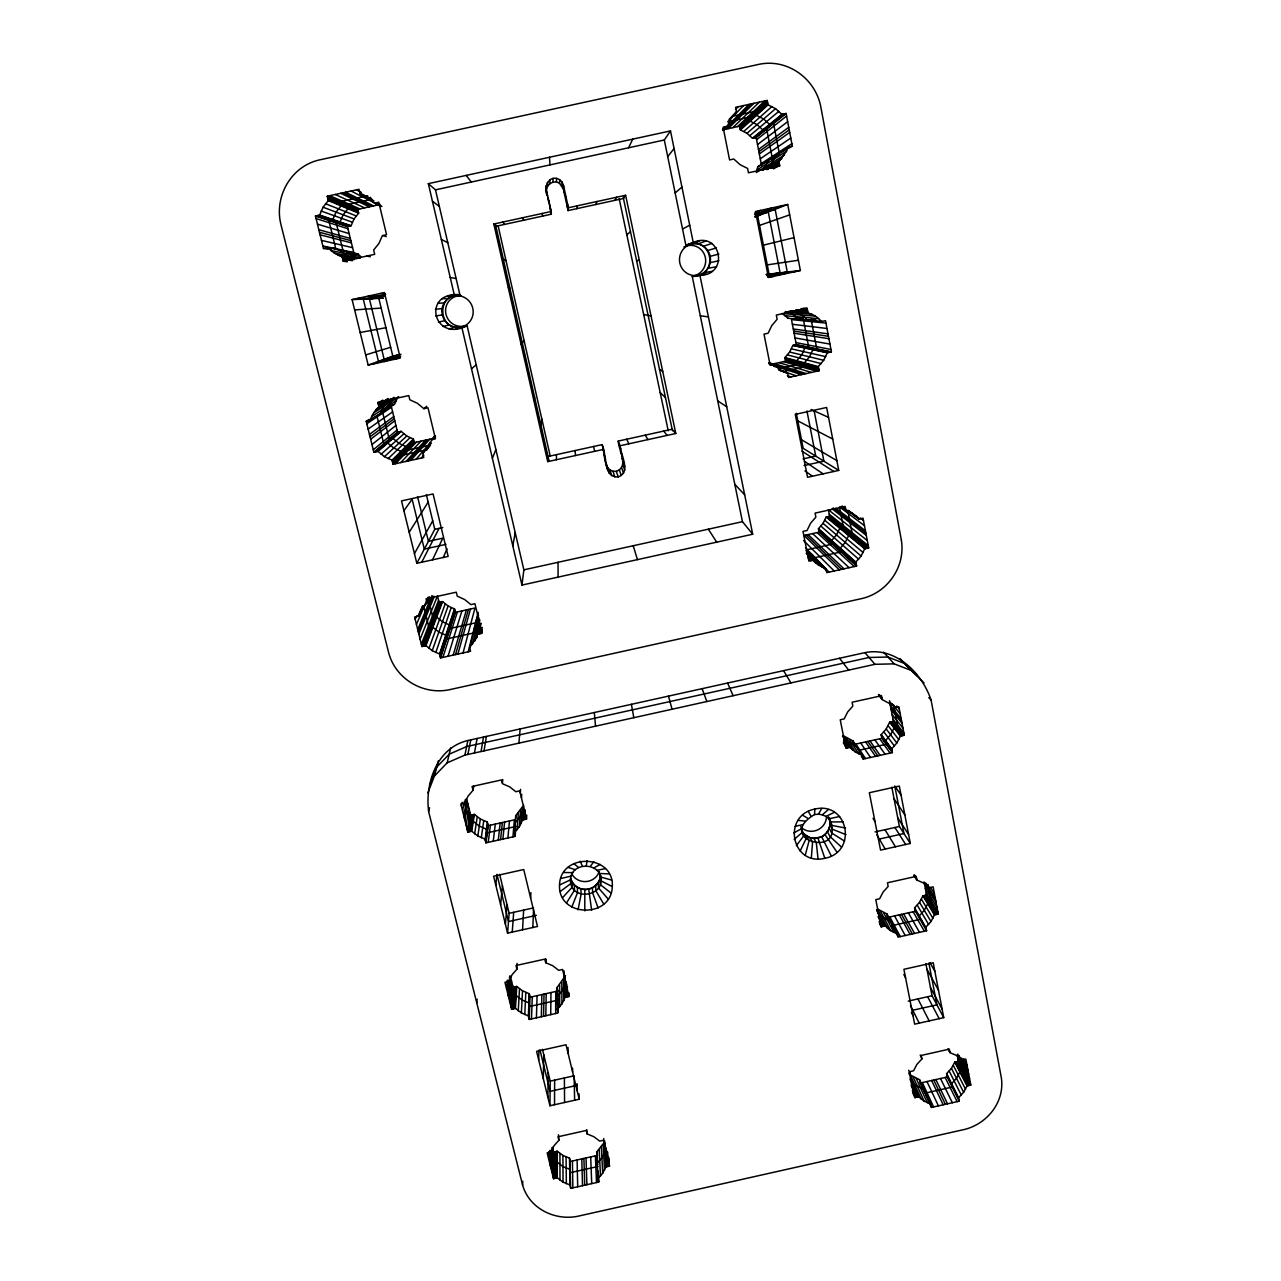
<?xml version="1.0" encoding="UTF-8"?>
<svg xmlns="http://www.w3.org/2000/svg" width="1281" height="1281" viewBox="0 0 1281 1281"><rect width="100%" height="100%" fill="white"/><g stroke="black" fill="none" stroke-linecap="round" stroke-linejoin="round"><path stroke-width="1.5" d="M557.267 1177.815L557.299 1151.235L553.648 1152.051L553.52 1178.664L557.267 1177.815L563.048 1182.139L569.853 1184.909L570.685 1188.336L598.707 1182.059L598.259 1172.323M557.459 1011.253L557.187 988.067M557.763 1012.486L557.763 990.453M558.068 577.123L558.068 562.295M555.394 1178.248L555.474 1151.635M556.691 1177.96L556.723 1151.363M528.364 1015.865L521.383 1012.919L515.458 1008.387L511.615 1009.236L513.057 987.267L516.771 986.434L522.52 990.853L529.293 993.72L528.364 1015.865L529.245 1019.436L557.892 1013.047L557.059 987.523L565.529 975.578M554.097 1178.536L554.225 1151.923M554.529 1104.734L554.641 1080.139M555.666 1013.543L555.73 991.478M553.024 1176.647L553.168 1150.098M551.935 1172.227L552.095 1147.616M549.837 1163.772L549.965 1150.37M550.334 1165.79L550.478 1150.45L553.6 1163.116L557.283 1162.283L562.951 1166.543L569.645 1169.281L570.477 1172.643L597.987 1166.479M550.83 1167.808L550.958 1152.42M548.732 1159.337L548.828 1151.715M579.06 1093.862L579.188 1099.226L549.949 1105.759L550.206 1081.132L542.423 1049.299M550.734 1014.648L550.958 992.551M556.418 459.719L556.466 454.643M547.884 1097.305L548.188 1072.902M675.792 433.49L672.141 429.231L618.227 441.08L620.164 445.724L675.792 433.49L625.624 195.272L623.463 198.475L568.059 210.564L563.352 188.964L559.573 183.375L559.621 179.66C549.133 173.624 542.872 187.634 547.355 195.993L547.003 192.694M584.809 910.871L584.793 889.414C578.323 889.206 572.271 884.691 570.702 878.334A15.084 14.379 -6.3 0 0 600.501 875.515C606.938 896.828 569.773 902.048 570.461 879.855C570.83 861.184 602.006 861.921 600.885 880.784L612.302 886.612C611.533 918.829 557.747 917.58 559.541 884.995C560.117 852.586 614.272 853.851 612.302 886.612M545.818 1015.737L546.202 993.608M543.304 1078.65L543.752 1054.759M545.61 962.191L545.674 958.748M557.027 1009.46L561.943 1003.872L565.161 997.291L569.004 996.442L562.551 969.461L558.692 970.325L552.768 965.73L545.754 962.752L545.818 959.309M543.576 1016.233L544.025 994.088M541.335 1016.746L541.863 994.584M538.709 1059.899L538.949 1050.148M536.419 1017.835L537.075 995.641M561.959 185.745L562.087 182.11L559.621 179.66M531.487 1018.939L532.304 996.714M528.813 1017.642L529.421 994.264M522.616 1185.149L428.623 811.53C424.956 783.091 436.901 747.672 467.869 740.514L864.899 652.637C895.643 646.441 922.128 673.133 931.111 700.115L1001.342 1077.801C1004.993 1101.852 987.235 1123.965 964.273 1129.506L578.019 1216.213C554.897 1221.049 529.309 1208.575 522.616 1185.149L522.776 1181.226M529.245 1019.436L529.998 996.65M532.816 927.508L533.537 909.51M524.778 1014.6L525.802 992.487M530.638 898.109L530.894 892.617M563.352 188.964L563.528 185.441L562.087 182.11M521.383 1012.919L522.52 990.853M518.261 1010.837L519.494 988.82M522.536 929.798L523.641 910.102M831.305 856.012L821.649 836.733A15.068 14.347 -22.9 0 0 828.535 817.198C849.303 860.976 772.091 839.712 814.54 814.556L814.844 809.08C848.326 801.057 857.934 851.961 824.836 858.318C791.37 866.356 781.73 815.437 814.844 809.08M564.088 192.342L564.297 188.931M511.615 1009.236L504.954 982.303L508.813 981.438L512.016 974.809L516.916 969.173L517.092 963.392M514.85 1008.515L516.195 986.562M473.65 786.614L473.025 790.281L468.029 796.142L464.779 803.043L460.84 803.908L467.805 832.09L471.728 831.225L477.829 835.997L485.003 839.103L485.915 842.85L515.234 836.349L514.322 832.602L519.317 826.789L522.584 819.936L526.523 819.071L526.747 815.212M515.458 1008.387L516.771 986.434M513.537 1008.82L514.914 986.85M603.399 449.407L547.708 461.64L548.028 456.5L601.99 444.651C607.354 454.515 602.198 477.397 618.195 476.9C631.661 472.097 620.436 454.931 620.164 445.724M525.915 819.2L526.139 815.356M512.224 1009.108L513.633 987.139M524.553 819.504L525.178 809.88L523.24 810.297L520.038 817.038L515.122 822.738L514.77 834.475M511.103 1007.138L512.544 985.233M509.95 1002.527L511.439 980.734M522.584 819.936L523.593 805.157M523.192 819.808L523.849 810.168M508.285 995.785L509.694 975.994M508.813 997.899L510.334 976.234L513.057 987.267M521.175 823.475L522.344 806.87L515.699 815.725L514.322 832.602M519.317 826.789L520.534 810.088M521.463 797.919L521.719 794.22M507.772 993.688L508.685 981.102L512.448 996.41L516.227 995.561L522.056 1000.029L528.909 1002.927L529.774 1006.434L557.892 1000.157L557.043 996.634L561.863 991.142L565.033 984.673L566.923 984.256M512.256 932.088L513.681 912.312M506.619 989.044L507.292 980.125M520.294 793.051L520.566 789.384M517.028 829.848L518.309 813.067M811.353 857.902L812.522 842.706L810.249 837.806L803.827 833.851L801.666 830.793A15.068 14.347 -22.9 0 0 821.665 836.717C828.631 833.29 832.17 824.243 828.535 817.198M507.58 933.128L493.617 876.236L523.737 869.527L537.492 926.467L507.58 933.128L509.149 913.321L499.622 874.363M515.234 836.349L515.554 829.816M565.706 199.772L565.962 196.601M514.466 833.194L515.843 816.301M505.419 924.29L507.052 904.738M512.944 836.861L514.354 819.856L488.189 825.669L485.915 842.85M518.885 743.14L520.134 728.937M507.9 837.966L509.486 820.945M500.631 904.786L502.424 885.795M502.873 839.087L504.602 822.018M567.323 207.186L567.627 204.271M495.811 885.171L496.948 874.411L508.509 921.551L536.339 915.355M500.583 839.599L502.392 822.514M498.293 840.112L500.166 823.01M476.74 1002.831L477.156 999.18M502.376 783.139L502.793 779.537M568.059 210.564L568.38 207.746L563.528 185.441M493.249 841.233L495.299 824.083M693.229 242.429C720.931 230.388 729.674 275.015 699.938 275.367L752.7 534.225L521.959 585.081L523.865 569.837L467.101 325.726C433.202 343.34 421.225 291.363 459.879 294.71L435.492 189.844L428.334 183.647L670.491 130.918L693.229 242.429L685.879 245.328L664.311 139.997L670.491 130.918M488.221 842.338L490.415 825.172M541.014 425.484L541.847 419.095M485.467 840.977L487.741 823.843M485.771 842.274L488.045 825.092M485.147 839.696L487.308 822.034L480.359 819.007L474.45 814.38L470.655 815.212L467.805 832.09M481.304 837.774L483.722 820.737M586.33 865.796L587.082 860.576M477.829 835.997L480.359 819.007M474.627 833.803L477.253 816.878M471.12 831.369L473.858 814.508M484.042 750.858L486.396 736.415M471.728 831.225L474.45 814.38M469.775 831.657L472.545 814.796M468.414 831.961L471.248 815.084M481.048 751.531L483.497 737.055M467.261 829.896L470.127 813.083M472.881 789.672L473.506 786.022M466.076 825.06L468.974 808.391M464.875 820.224L467.805 803.699M464.33 818.031L467.277 801.554M463.786 815.821L466.764 799.424L470.655 815.212M512.816 545.866L515.218 532.624M474.466 752.972L477.124 738.464M464.779 803.043L465.467 799.296M462.585 810.969L463.994 803.379M611.085 893.081L600.181 884.514L600.501 875.515M461.384 806.117L462.105 802.354M467.901 754.429L470.768 739.874M578.035 909.83L581.126 894.186L580.917 888.806M427.87 792.891L434.419 776.046L447.149 762.836L464.907 755.101L467.869 740.514M576.722 208.675L577.331 205.793M481.4 633.422L482.2 629.868M481.464 630.973L482.28 627.45M480.007 633.727L481.24 628.395M533.841 400.441L534.593 397.174M478.63 634.031L481.128 623.367M439.591 653.983L432.225 650.684L425.949 645.656L421.913 646.537L439.079 602.374L442.602 601.59L448.078 606.009L454.499 608.923L439.591 653.983L440.552 657.906L470.543 651.276L469.599 647.353L476.58 637.842L480.519 623.511M476.58 637.842L480.007 623.495M447.149 762.836L450.672 748.008M474.691 641.301L479.863 619.86M472.353 644.487L478.918 617.81M475.123 629.083L476.804 618.755M477.669 618.819L478.534 615.328M428.623 811.53L429.567 807.735M469.759 647.962L478.245 614.111M468.205 651.789L478.181 612.318M434.419 776.046L438.342 760.818M463.049 652.926L474.995 608.027L455.331 612.366L440.552 657.906M805.253 855.18L809 841.137L806.742 836.237M457.893 654.063L470.495 609.035M455.54 654.591L468.446 609.484M453.202 655.103L466.396 609.932M448.046 656.24L461.897 610.925M442.906 657.377L457.381 611.918M440.408 657.281L455.203 611.838M440.072 655.936L454.915 610.653M439.751 654.591L454.627 609.468M435.796 652.557L451.184 607.674M327.808 249.09L323.469 248.482L315.446 216.009L319.69 215.08L323.052 207.218L328.352 200.589L327.279 196.201L359 189.3L360.057 193.687L373.988 200.877M432.225 650.684L448.078 606.009M315.446 216.009L347.407 226.529L351.106 225.728L354.052 218.907L358.664 213.174L357.735 209.363L327.279 196.201M391.217 398.935C381.994 403.403 372.947 409.936 370.369 420.408L366.222 421.321L373.876 452.273L378.007 451.36L401.161 431.377L406.782 436.004L413.363 439.063L414.243 442.65L393.043 464.266L392.034 460.167L384.46 456.66L378.007 451.36M373.684 412.898L397.494 397.799L394.58 404.348L392.771 404.748M428.927 648.362L445.196 603.975M461.16 327.023C437.702 331.555 436.132 293.173 459.879 294.71M434.723 435.812L422.778 453.41L423.771 457.525L393.043 464.266M421.913 646.537L414.612 617.026L418.663 616.129L422.97 605.737M425.949 645.656L442.602 601.59M546.619 192.614C544.761 185.457 553.392 179.068 559.573 183.375M425.324 645.784L442.041 601.718M423.931 646.088L440.84 601.974M422.554 646.409L439.623 602.246M430.272 783.7L436.709 767.143L449.215 754.173L466.636 746.567L869.078 657.473L887.957 657.041L904.626 663.526L917.308 675.792M421.353 644.247L438.582 600.341M788.792 147.027L758 166.658L756.623 170.165L786.534 151.222L788.135 147.171L792.331 146.258L786.102 113.481L781.89 114.393L752.475 138.252L746.967 133.304L740.418 129.989L739.665 126.162L767.207 100.43L768.056 104.85L775.581 108.677L781.89 114.393M571.79 907.14L577.523 892.633L577.347 887.269M601.99 444.651C605.481 452.866 602.518 472.545 616.337 471.312C629.403 466.636 618.499 449.999 618.227 441.08M752.7 534.225L742.452 521.671L692.252 276.488C720.386 276.136 712.06 233.943 685.879 245.328M420.104 639.171L437.494 595.905L439.079 602.374M492.384 458.262L495.891 449.567M831.417 351.891L827.334 352.787L823.683 360.281L818.303 366.606L819.103 370.753L785.669 361.162L784.965 357.559L789.64 352.035L792.795 345.486L796.35 344.701L831.417 351.891L825.492 320.65L821.377 321.563C813.691 311.475 800.497 311.235 788.92 311.267M418.839 634.111L434.339 596.466M595.761 204.512L597.01 201.501M418.279 631.805L433.138 596.065M868.694 547.948L863.026 518.148L859.007 519.045L853.05 513.889L845.924 510.511L845.156 506.475L815.084 513.105L815.869 517.124L810.585 523.256L807.03 530.51L802.995 531.391L808.871 561.142L812.891 560.261L818.847 565.337L825.973 568.684L826.741 572.639L856.589 566.042L819.135 532.143L818.447 528.669L823.043 523.353L826.165 517.044L829.656 516.275L868.694 547.948L864.691 548.828L826.165 517.044M417.702 629.499L431.937 595.649M856.589 566.042L855.836 562.087L861.104 556.018L864.691 548.828M598.707 1182.059L597.875 1178.632L602.694 1173.236L605.881 1166.927L604.536 1142.492M426.893 602.214L429.199 596.818M420.072 612.414L427.037 602.839L429.343 597.426M416.453 624.423L428.094 597.266M892.393 752.62L881.904 738.304L881.2 734.637L886.212 728.969L889.622 722.276L893.417 721.443L904.29 735.23L900.367 736.111L896.844 742.996L891.672 748.841L892.393 752.62L863.218 759.089L861.36 756.254M418.663 616.129L423.082 606.009M418.038 616.273L422.458 606.137M443.258 557.491L447.053 548.812M415.188 619.331L416.693 615.921M887.637 928.421L877.517 908.998L886.964 913.945L887.653 917.452L915.291 911.287L914.602 907.781L919.534 902.32L922.88 895.899L926.595 895.067L938.284 914.058L934.441 914.906L930.983 921.519L925.891 927.14L926.595 930.759L898.077 937.116L897.373 933.513C885.795 930.967 880.944 919.582 876.604 909.798M959.309 1101.164L947.251 1076.985L946.611 1073.622L951.447 1068.37L954.745 1062.173L958.38 1061.373L970.79 1085.103L967.043 1085.936L963.632 1092.293L958.636 1097.705L959.309 1101.164L931.415 1107.425L925.587 1094.438M432.482 559.861L442.81 538.164L428.43 541.319L417.542 496.548M628.603 147.779L632.702 139.149M800.129 851.016L806.053 838.735L803.827 833.851M584.793 889.414C591.31 889.574 597.667 885.459 599.812 879.23M421.721 562.231L439.047 528.396M416.821 563.304L401.497 500.903L433.074 493.954L448.158 556.402L416.821 563.304L434.771 529.325L426.349 494.562M779.072 162.287L766.983 169.604L778.944 161.614L786.534 151.222M414.436 553.616L432.706 520.839M814.54 814.556L818.479 814.188L821.681 808.439M598.003 1179.16L596.674 1152.051L603.111 1143.837L604.504 1170.177M614.816 200.364L616.673 197.21M566.506 902.993L574.48 890.231L574.336 884.899M409.199 532.223L428.174 502.088M403.915 510.703L412.13 499.254L424.315 549.133L445.948 544.361M479.062 623.19L474.242 628.923L474.691 630.78M796.35 845.668L803.876 835.644L801.666 830.793M521.159 344.493L524.105 340.618M590.253 866.404L593.888 861.665M667.705 156.634L674.094 148.532M421.369 458.054L423.803 455.155M426.557 449.823L430.176 445.58M425.58 450.432L430.32 444.907M422.778 453.41L431.441 443.066M416.085 459.222L430.448 442.682M433.362 439.207L435.604 436.645M431.953 439.527L435.348 435.668M410.801 460.375L429.711 439.255M408.399 460.904L427.614 439.719M562.535 897.677L572.191 887.173L572.063 881.84M405.997 461.432L425.532 440.184M393.875 397.286L385.453 410.144M767.207 100.43L735.646 107.3L736.511 111.719L731.003 118.38L727.336 126.291L723.108 127.203L729.578 159.933L733.789 159.02L740.098 164.673L747.608 168.435L748.456 172.791L779.777 165.954L778.944 161.614M400.729 462.585L420.921 441.192M766.855 168.964L772.043 162.719L775.533 155.321L778.88 154.601L774.653 157.291M735.63 109.365L738.112 106.755M395.445 463.754L416.325 442.201M729.129 119.325L736.511 111.719M743.524 105.586L727.704 121.823L749.353 117.115L750.138 121.151L757.039 124.625L762.836 129.861L766.679 129.029L771.995 156.634M392.883 463.626L414.099 442.089M722.596 129.397L725.222 126.739M722.692 130.422L726.679 126.435M392.546 462.217L413.795 440.856M723.349 130.278L748.953 104.402M725.959 129.157L751.419 103.857M392.194 460.808L413.507 439.623M392.034 460.167L413.363 439.063M558.468 1134.79L558.9 1140.25L554.065 1145.678L550.91 1152.035L547.147 1152.884L553.52 1178.664M728.104 128.676L753.885 103.329M970.79 1085.103L965.842 1059.083L962.079 1059.915L956.603 1055.496L949.99 1052.646L949.317 1049.139L921.231 1055.432L921.92 1058.939L916.924 1064.383L913.529 1070.804L909.782 1071.637L914.922 1097.625L918.653 1096.792L924.161 1101.148L930.743 1103.966L931.415 1107.425M732.812 127.652L759.313 102.144M388.143 458.662L409.968 437.75M737.536 126.627L764.741 100.959M739.794 126.755L767.335 101.119M384.46 456.66L406.782 436.004M740.05 128.084L767.623 102.64M740.306 129.397L767.911 104.161M740.418 129.989L768.056 104.85M381.065 454.227L403.835 433.875M743.813 131.431L771.947 106.499M626.825 234.871L630.46 231.653M675.151 192.983L681.94 187.026M794.156 839.487L802.611 832.074L801.153 828.871M818.479 814.188L822.338 814.812L828.391 809.528M377.351 451.504L400.601 431.489M746.967 133.304L775.581 108.677M375.941 451.809L399.368 431.761M374.516 452.129L398.119 432.033M373.876 452.273L397.558 432.161L401.161 431.377M471.504 368.768L476.196 364.829M378.888 406.541L377.863 402.362L408.799 395.573L409.824 399.768L417.414 403.307L423.883 408.687L426.765 406.253M749.881 135.578L778.912 111.303M373.267 449.855L397.046 430.048M753.052 138.124L782.547 114.249M754.301 137.852L784.004 113.945M752.475 138.252L756.142 137.451L786.102 113.481M755.566 137.579L785.445 113.625M371.954 444.555L395.925 425.42M756.575 139.677L786.598 116.043M370.641 439.239L394.788 420.776M757.519 144.577L787.671 121.695M370.049 436.821L394.276 418.663M560.165 891.544L570.83 883.618L570.702 878.334M369.456 434.403L393.763 416.549M758.464 149.461L788.744 127.331M758.896 151.67L789.224 129.893M759.329 153.896L789.704 132.455M368.143 429.071L392.627 411.906M760.274 158.78L790.777 138.076M366.814 423.739L391.49 407.262M369.713 420.552L394.02 404.476M368.288 420.873L380.489 413.699L383.627 406.589L388.559 400.569L388.063 398.599L378.375 404.444M385.581 409.472L391.346 405.693M384.284 409.76L387.182 407.87M366.222 421.321L369.168 419.383M761.218 163.648L791.85 143.696M371.778 416.533L395.829 400.969M767.479 161.342L758 166.658M777.519 154.889L770.538 159.372L771.851 159.084M780.689 152.839L785.461 149.781M788.472 148.452L791.674 146.402M395.749 398.439L398.663 396.598M376.07 409.552L394.596 397.975M756.302 172.535L784.436 155.017M390.913 399.496L393.924 397.638M378.728 405.885L388.399 399.944M781.906 158.492L762.916 170.149L769.208 159.661M385.597 400.665L388.687 398.775M771.803 168.307L779.36 163.776M378.023 403.019L382.875 400.12M773.596 168.852L779.649 165.281M593.856 867.974L600.149 864.387M682.533 229.043L689.706 225.184M793.708 832.922L802.354 828.295M822.338 814.812L825.877 816.397L834.523 812.282M559.541 884.995L570.461 879.855M636.657 260.972L639.219 259.819M755.021 212.742L760.546 210.42M755.182 214.76L771.61 208.002M755.117 216.665L782.675 205.584M754.861 217.033L787.703 204.48L800.369 270.499L768.424 277.497L755.518 211.509L787.703 204.48M686.808 245.135L694.206 242.205M688.842 244.687L696.368 241.741M690.875 244.239L698.529 241.26M395.253 359.16L400.553 357.095M691.804 244.031L699.506 241.052M384.22 361.578L398.823 356.054L384.124 359.272L369.536 299.306L384.348 296.071L368.288 296.087M697.969 243.966L706.023 240.988M373.187 363.98L397.174 355.157M368.175 365.085L400.264 358.056L384.46 292.548L352.099 299.61L368.175 365.085L392.803 356.102L401.017 354.309M810.249 837.806L814.059 838.415L821.649 836.733M759.553 225.408L789.688 214.872M703.477 246.272L711.852 243.406M455.588 328.817L467.101 325.726M460.888 327.664L466.172 325.934M458.726 328.128L464.122 326.383M456.58 328.609L462.089 326.831M365.677 354.917L390.657 347.263M707.753 250.516L716.351 247.906M449.039 328.897L454.963 327.103M443.114 326.511L449.359 324.846M710.17 256.328L718.897 254.054M763.412 245.183L794.06 237.626M795.053 826.405L803.139 824.532M560.71 878.51L571.15 876.108M879.503 923.569L881.152 926.803L884.979 925.939M891.976 925.635L919.982 919.374L919.31 915.835L924.29 910.311L927.684 903.794L931.447 902.961L927.924 884.45M550.206 1081.132L574.128 1075.784L574.625 1100.235M908.245 1001.069L932.056 995.753L943.745 1017.642L914.65 1024.159L903.906 969.301L933.208 962.752L943.745 1017.642M577.331 1085.279L550.093 1091.364L539.958 1049.94M912.793 1010.245L936.907 1004.848L928.869 963.056M606.89 1151.171L605.032 1151.587L601.91 1157.8L597.186 1163.1L597.587 1164.797L597.09 1153.717M911.752 1082.845L924.193 1089.795L924.866 1093.189L952.263 1087.041L951.607 1083.646L956.507 1078.314L959.853 1072.069L963.536 1071.236L961.102 1058.442L968.324 1072.101M920.206 1083.053L947.251 1076.985M605.881 1166.927L609.644 1166.078L603.463 1140.266L599.684 1141.115L593.92 1136.743L587.082 1133.925L586.25 1130.45L558.036 1136.775L558.9 1140.25M464.907 755.101L874.939 664.311L894.186 663.846L911.159 670.443L924.049 682.933M889.751 702.004L894.955 707.656L898.878 706.792L904.29 735.23M853.658 744.565L881.904 738.304M863.218 759.089L862.481 755.31L855.564 752.155L849.767 747.335L845.86 748.2L840.24 719.794L844.163 718.913L847.67 711.964L852.842 706.087L852.105 702.244L881.472 695.743L882.209 699.57L892.217 705.014M516.019 826.421L487.244 832.81L486.348 829.127L479.318 826.069L473.33 821.377L469.47 822.226L464.346 801.474M859.871 750.106L886.26 744.245L885.555 740.53L890.631 734.798L894.09 728.024L897.933 727.176L893.946 706.215M509.149 913.321L533.601 907.877M875.067 831.913L899.406 826.501L910.327 843.474L880.559 850.104L869.335 792.731L899.31 786.07L910.327 843.474M879.294 839.039L903.938 833.547L894.795 785.99L901.039 795.101M914.09 875.531L916.86 880.047L923.633 883.073L929.269 887.717L933.112 886.852L938.284 914.058M819.103 370.753L788.536 377.463L787.719 373.331L780.417 369.777L774.284 364.412L769.321 362.843M434.771 529.325L442.81 527.564M803.043 458.902L815.725 456.116L806.95 410.977M804.052 465.563L823.891 461.192L814.156 410.913M838.735 470.415L807.558 477.285L795.245 414.371L826.645 407.47L838.735 470.415L803.155 448.302L796.302 413.267M523.865 569.837L742.452 521.671M819.135 532.143L804.036 535.474L839.327 569.853M477.669 622.374L450.111 628.459L449.231 624.84L442.473 621.797L436.709 617.154L433.01 617.97L428.398 599.14M807.078 549.709L832.362 544.121L831.657 540.486L836.493 534.898L839.776 528.268L843.442 527.468L839.487 506.908L864.451 525.626M475.139 632.654L446.717 638.915L445.804 635.2L438.839 632.061L432.898 627.274L429.071 628.122L423.899 607.114M814.892 557.667L840.977 551.919L840.256 548.156L845.252 542.391L848.63 535.586L852.409 534.737L847.734 510.302M478.005 634.159L482.024 633.278L474.947 603.719L470.912 604.616L464.635 599.524L457.253 596.177L456.276 592.19L426.061 598.851L427.037 602.839M367.647 195.705L340.025 201.709L341.034 205.857L336.022 212.118L332.836 219.531L328.817 220.412L335.782 248.706M733.308 116.075L755.678 111.191L756.495 115.37L763.604 118.973L769.593 124.385L773.564 123.52L779.505 154.457M372.098 199.276L347.023 204.736L348 208.739L343.148 214.808L340.057 221.981L336.166 222.83L342.876 250.211M360.057 193.687L367.871 197.466L374.532 203.135L378.76 202.206L386.558 234.727L382.346 235.656L378.936 243.438L373.652 250.003L374.692 254.327L343.212 261.196L342.155 256.873L334.373 253.158L327.712 247.569L323.469 248.482M435.492 189.844L664.311 139.997M357.735 209.363L378.375 204.864L351.058 191.029M723.813 129.621L739.665 126.162M346.719 251.813L356.855 258.73L338.152 255.271M547.708 461.64L493.842 224.015L551.134 211.509L546.234 189.204M568.38 207.746L625.624 195.272M330.866 250.58L360.698 256.536L357.959 253.91L352.547 253.574M551.134 211.509L551.358 214.199L495.891 226.305L493.842 224.015M385.661 294.55L363.356 299.418L378.471 361.338L400.601 356.486M754.733 213.927L775.181 209.46L787.255 271.876L768.696 275.943M755.262 215.048L768.312 212.198L780.065 272.629L767.111 275.463M352.099 299.61L383.403 298.169L357.159 298.521M438.438 322.075L444.939 320.65M710.202 262.653L718.929 260.732M766.118 274.422L800.369 270.499M807.927 312.532L807.11 308.321L776.318 315.062L777.135 319.273L771.738 325.662L768.136 333.22L764.004 334.133L770.169 365.325L774.284 364.412M815.244 316.135L782.131 313.525L788.055 318.136M384.14 410.432L382.25 410.849L389.216 439.255L392.995 438.422L398.903 443.29L405.853 446.509L406.766 450.288L427.886 445.644M802.611 318.729L799.44 319.417L790.553 312.564M423.883 408.687L427.998 407.774L435.428 438.759L431.313 439.671M414.243 442.65L434.307 438.246M770.249 364.557L785.669 361.162M778.031 368.816L797.455 364.557L796.718 360.746L801.65 354.949L804.964 348.064L808.727 347.231L803.635 320.842M427.021 449.727L401.898 455.251L400.953 451.36L393.779 448.03L387.679 443.018L383.772 443.866L377.126 416.853M783.444 371.522L805.141 366.75L804.388 362.827L809.464 356.839L812.907 349.729L816.782 348.88L811.113 319.321M825.877 816.397L828.823 818.815L839.647 816.493M596.898 870.391L605.417 868.566M360.169 332.484L385.933 327.712M707.945 268.305L716.543 266.72M435.668 315.975L442.329 314.886M703.813 272.677L712.172 271.348M697.248 275.399L706.199 274.006M767.271 264.879L798.399 260.251M695.215 275.831L703.061 274.694M692.252 276.488L700.915 275.159M435.428 309.313L442.105 308.577M766.47 274.55L795.373 271.588M767.111 275.671L784.404 273.99M767.591 276.92L773.42 276.408M354.629 309.906L381.178 308.081M437.654 303.341L444.203 302.924M441.945 298.697L448.27 298.537M843.394 821.874L831.001 821.922L828.823 818.815M447.918 296.023L453.922 296.023M448.91 295.815L454.851 295.815M451.072 295.335L456.901 295.367M453.234 294.87L458.95 294.918M379.4 293.653L385.261 293.733M563.608 872.505L572.815 872.649M599.188 873.466L609.372 873.914M803.283 308.129L807.11 308.321M800.913 308.641L807.238 308.977M795.693 309.794L807.51 310.418M807.799 311.875C780.753 310.066 801.826 311.411 807.222 320.17L814.508 320.266M790.489 310.931L794.108 311.171M785.749 311.972L789.304 312.212M784.789 312.164L811.706 314.085M784.965 315.702L818.479 318.633M799.152 318.393L803.203 318.601M812.298 319.626L815.885 319.962M794.444 318.345L801.314 319.001M787.495 318.248L822.018 321.419M798.095 820.368L804.9 821.057M825.957 323.1L791.482 319.61L796.35 344.701M792.395 324.285L826.966 328.48M700.291 315.75L708.409 316.887M793.307 328.977L827.99 333.845M793.724 331.106L828.455 336.295M794.124 333.236L828.919 338.728M343.212 261.196L347.151 261.82M508.301 287.793L509.87 288.049M343.052 260.523L346.991 261.164M450.223 277.497L456.116 278.505M342.684 259.034L352.531 260.716M795.037 337.912L829.944 344.093M342.331 257.545L352.467 259.354M342.155 256.873L354.164 259.659M334.373 253.158L360.281 258.121M845.556 828.054L832.234 825.492L829.768 820.721M795.949 342.587L830.953 349.457M325.598 248.018L331.058 249.155M795.805 344.829L830.777 352.019M366.83 256.04L370.321 256.776M794.572 345.101L829.367 352.339M328.865 248.082C339.753 246.625 344.701 256.232 354.004 259.018M341.483 250.724L357.383 254.038M327.712 247.569L357.959 253.91M793.339 345.358L827.974 352.643M792.795 345.486L827.334 352.787M322.844 245.952L353.748 252.517M643.654 314.453L651.052 316.055M791.418 348.864L825.749 356.662M321.467 240.38L352.579 247.681M789.64 352.035L823.683 360.281M320.09 234.807L351.394 242.846M787.479 354.949L821.201 363.612M319.465 232.261L350.85 240.636M784.965 357.559L818.303 366.606M600.533 877.021L611.71 880.079M785.077 358.12L818.431 367.263M318.841 229.731L350.321 238.442M785.317 359.369L818.703 368.688M785.557 360.601L818.975 370.113M783.588 361.626L816.702 371.282M317.448 224.143L349.137 233.59M778.992 362.635L811.449 372.435M774.413 363.644L806.197 373.588M568.043 867.397L575.377 869.719M772.331 364.092L803.811 374.116M768.696 362.987L773.644 364.557M316.071 218.555L347.952 228.739M768.952 363.82L772.235 364.877M773.916 365.742L801.426 374.644M773.82 366.222L777.183 367.311M316.103 215.865L347.984 226.401M317.56 215.544L349.265 226.129M779.937 370.337L796.174 375.781M319.033 215.224L350.53 225.856M778.768 370.049L787.719 373.331M319.69 215.08L351.106 225.728M557.299 1151.235L562.903 1155.43L569.501 1158.136L570.317 1161.483L597.49 1155.382L596.674 1152.051M383.003 235.512L386.205 236.617M787.367 375.701L790.921 376.934M921.247 1099.146L910.327 1074.999L919.55 1079.691L930.839 1104.51M321.115 211.013L352.355 222.205M323.052 207.218L354.052 218.907M852.505 749.945L843.25 735.678L852.938 740.898L862.481 755.31M808.455 553.04L811.946 554.401L826.085 569.308M325.47 203.727L356.15 215.881M845.956 834.62L832.474 829.271L830.008 824.484M328.352 200.589L358.664 213.174M328.176 199.9L358.52 212.566M327.808 198.395L358.2 211.269M327.44 196.89L357.879 209.956M329.745 195.673L359.881 208.899M811.001 409.488L828.551 417.366M335.206 194.472L364.621 207.858M340.65 193.287L369.344 206.833M343.132 192.758L371.49 206.369M441.369 239.515L447.758 242.605M345.614 192.214L373.652 205.905M374.532 203.135L381.274 206.545M375.189 202.99L381.914 206.401M376.646 202.67L379.977 204.384M367.871 197.466L371.362 199.276M359.897 192.999L370.833 198.683L370.497 197.258M797.791 420.857L832.714 439.063M356.518 189.844L361.29 192.342M802.627 815.26L807.51 818.111M801.49 439.735L836.861 460.648M844.563 841.121L831.689 833.034L829.223 828.199M801.986 451.2L833.867 471.488M717.728 400.873L726.727 406.798M804.5 461.336L823.139 473.858M503.257 258.81L506.011 260.667M804.948 470.912L812.426 476.212M659.475 369.2L662.741 371.554M860.256 518.132L863.474 520.486M848.358 510.462L856.204 516.259M842.514 506.251L845.54 508.493M848.55 510.703L859.647 518.901M841.937 506.283L845.012 508.557M847.942 510.831L859.007 519.045M841.265 506.491L845.812 509.87M841.377 507.116L845.924 510.511M432.418 201.181L439.335 206.401M835.836 508.141L865.412 530.75M833.21 507.9L865.86 533.072M832.09 508.813L866.308 535.394M867.269 540.518L828.391 509.758L829.656 516.275M573.696 863.554L578.628 867.509M829.255 514.241L868.246 545.626M829.111 516.387L868.07 548.076M827.91 516.659L866.693 548.38M826.709 516.916L865.316 548.684M824.804 520.294L863.122 552.543M823.043 523.353L861.104 556.018M820.929 526.155L858.67 559.221M818.447 528.669L855.836 562.087M818.559 529.213L855.948 562.711M818.799 530.414L856.204 564.072M819.023 531.599L856.477 565.433M817.086 532.592L854.251 566.554M841.521 847.109L829.928 836.493L827.478 831.625M812.602 533.585L849.127 567.691M660.163 392.562L665.463 397.574M808.119 534.577L843.987 568.828M806.069 535.026L841.665 569.34M803.635 540.534L834.203 570.99M805.509 547.852L829.063 572.127M813.595 557.587L826.357 570.653M805.909 550.43L822.29 567.243M806.566 552.639L818.847 565.337M806.213 553.328L815.709 563M808.263 556.242L812.266 560.405M808.231 557.924L810.889 560.71M899.983 658.594L911.159 670.443M734.798 484.298L744.677 494.818M928.821 697.633L931.111 700.115M883.538 652.189L894.186 663.846M608.171 899.038L598.499 887.973L598.147 882.641M864.899 652.637L874.939 664.311M896.796 705.975L899.31 709.017M893.081 704.486L895.563 707.528M891.704 703.493L900.239 713.917M892.473 704.63L894.955 707.656M890.375 705.495L901.167 718.801M890.791 707.656L901.584 721.027M879.455 694.686L881.84 697.649M891.192 709.818L902.016 723.253M878.51 694.51L882.097 698.978M878.622 695.103L882.209 699.57M892.104 714.558L902.945 728.136M893.001 719.298L903.874 733.02M892.825 721.571L903.681 735.374M891.528 721.86L902.336 735.662M663.718 431.089L667.097 435.412M890.215 722.148L900.975 735.967M889.622 722.276L900.367 736.111M839.487 658.258L848.695 670.107M888.133 725.735L898.83 739.665M466.22 175.401L471.28 182.046M886.212 728.969L896.844 742.996M836.989 852.185L824.9 834.539M502.793 222.061L504.554 224.415M883.906 731.947L894.458 746.07M881.2 734.637L891.672 748.841M881.312 735.198L891.784 749.433M881.552 736.463L892.024 750.73M881.808 737.728L892.281 752.027M879.711 738.785L890.119 753.116M874.859 739.858L885.107 754.237M869.991 740.946L880.095 755.342M867.797 741.427L877.821 755.854M865.588 741.923L875.531 756.35M860.72 742.996L870.52 757.471M894.042 798.736L904.834 814.876M855.868 744.069L865.508 758.576M853.05 741.475L862.609 755.902M862.85 757.199L856.909 746.887L843.811 739.185L849.143 747.464M849.463 739.585L858.91 753.965M846.229 737.84L855.564 752.155M897.741 817.838L908.613 834.555M842.498 736.095L849.767 747.335M708.345 529.181L716.687 542.151M843.555 741.139L847.814 747.768M843.298 742.676L846.469 748.072M894.907 827.494L905.683 844.499M930.534 887.525L934.409 893.674M927.348 884.675L929.269 887.717M645.192 435.156L647.978 439.607M925.619 882.897L935.29 898.349M925.042 883.41L935.69 900.479M924.466 883.938L936.107 902.593M925.346 888.47L936.987 907.268M926.211 893.001L937.868 911.944M914.65 875.211L916.507 878.222M913.977 874.971L916.748 879.487M926.019 895.195L937.676 914.186M884.979 829.704L895.451 846.789M924.738 895.483L936.363 914.49M923.473 895.771L935.05 914.778M922.88 895.899L934.441 914.906M873.05 818.335L874.971 821.521M921.423 899.198L932.936 918.317M783.556 670.636L790.937 682.901M919.534 902.32L930.983 921.519M876.764 834.764L885.219 849.063M917.26 905.187L928.629 924.482M603.751 904.098L595.953 890.887L595.617 885.539M914.602 907.781L926.003 927.716M914.954 909.526L926.243 928.949M915.178 910.743L926.595 930.759M913.129 911.768L924.37 931.255M908.373 912.825L919.47 932.344M903.633 913.881L914.57 933.449M930.07 962.768L934.874 971.382M901.472 914.362L912.344 933.945M899.31 914.842L910.118 934.441M926.916 969.157L938.509 990.293M808.343 811.401L810.793 815.901M894.554 915.915L905.203 935.53M930.454 987.459L942.111 1009.124M889.815 916.972L900.303 936.619M886.964 913.945L897.485 934.073M887.301 915.691L891.64 923.857L891.288 922.08L878.526 914.762L884.386 926.083M892.505 925.49L896.86 933.673M963.488 1058.811L967.091 1065.6M887.541 916.908L890.135 921.808M891.88 925.074L897.965 936.555M961.615 1058.154L967.94 1070.067M883.57 912.696L893.882 932.232M927.636 996.73L939.197 1018.667M958.909 1055.576L968.708 1074.135M957.724 1054.167L959.501 1057.53M969.557 1078.602L957.179 1055.048L958.38 1061.373M880.415 911.047L890.615 930.534M957.996 1059.387L970.406 1083.069M957.804 1061.501L970.197 1085.231M956.555 1061.773L968.916 1085.519M876.828 910.07L878.478 913.241M948.148 1048.755L949.878 1052.101M955.306 1062.061L967.635 1085.808M948.26 1049.315L949.99 1052.646M954.745 1062.173L967.043 1085.936M878.061 916.668L883.057 926.371M879.086 921.455L881.744 926.659M953.304 1065.36L965.554 1089.218M917.933 998.908L929.205 1020.909M903.826 974.441L905.587 977.915M951.447 1068.37L963.632 1092.293M949.205 1071.124L961.326 1095.143M946.611 1073.622L958.636 1097.705M946.707 1074.151L959.197 1100.635M910.519 1005.665L919.198 1023.135M945.138 1077.465L957.131 1101.66M911.399 1012.438L912.985 1015.641M940.494 1078.506L952.343 1102.733M935.851 1079.547L947.54 1103.806M817.951 838.046L824.836 858.318M626.665 439.223L628.859 443.802M933.737 1080.011L945.362 1104.286M920.206 1055.016L921.92 1058.939M931.623 1080.491L943.184 1104.782M814.059 838.415L816.381 843.33L818.047 858.959M926.98 1081.532L938.397 1105.855M922.32 1082.573L933.593 1106.928M920.655 1083.053L931.079 1105.695M920.094 1082.525L924.866 1093.189M916.235 1078.522L927.332 1102.765M522.488 217.754L523.625 220.252M913.145 1076.937L924.161 1101.148M908.629 1070.243L910.183 1073.67M908.741 1072.982L911.063 1078.154M910.07 1077.705L918.653 1096.792M910.022 1079.435L918.077 1096.92M911.191 1083.198L912.761 1086.672M911.271 1084.895L916.796 1097.209M911.287 1085.904L913.641 1091.14M912.36 1090.451L915.499 1097.497M912.568 1092.341L914.922 1097.625M580.181 861.232L582.375 866.164M727.576 683.029L733.132 695.711M618.931 444.267L620.869 449.007M620.452 451.264L622.438 456.228M621.974 458.246L624.007 463.434M622.662 461.416L624.728 466.7M622.71 464.715L624.776 470.095M621.541 467.677L623.559 473.153M702.132 688.666L706.84 701.524M598.115 907.925L592.703 893.097L592.398 887.733M619.347 469.983L621.301 475.523M616.337 471.312L618.195 476.9M613.039 471.36L614.8 476.948M633.246 545.738L637.426 559.637M610.092 470.191L611.742 475.747M602.678 447.822L604.12 452.689M604.232 454.819L605.705 459.895M607.786 467.997L609.372 473.49M605.753 461.817L607.274 467.101M606.457 464.987L607.995 470.367M668.458 696.111L672.077 709.226M473.025 790.281L472.081 786.47L501.608 779.921L502.52 783.732L509.726 786.886L515.811 791.722L519.766 790.841L526.523 819.071M516.916 969.173L516.019 965.538L544.873 959.117L545.754 962.752M549.949 1105.759L536.595 1051.349L566.042 1044.768L579.188 1099.226M552.463 1147.216L553.648 1152.051M347.407 226.529L354.293 254.711M390.977 405.132L397.558 432.161M487.308 822.034L488.189 825.669M529.293 993.72L530.142 997.194L557.908 990.998L557.059 987.523M454.499 608.923L455.331 612.366M379 299.13L392.803 356.102M515.699 815.725L516.131 817.55M593.551 446.493L594.688 451.312M428.334 183.647L454.227 294.646M461.865 327.44L521.959 585.081M498.101 225.696L550.222 456.052M495.331 223.855L548.892 460.295M547.756 197.85L548.572 201.565M551.358 214.199L548.684 200.38M623.207 197.226L672.461 430.784M619.155 198.571L668.25 430.784M852.938 740.898L853.306 742.74M919.55 1079.691L919.87 1081.372M881.152 926.803L875.788 899.63L879.615 898.782L883.073 892.12L888.165 886.452L887.445 882.785L916.155 876.38L916.86 880.047M757.776 216.393L769.016 273.798M891.832 787.207L899.406 826.501M925.859 963.632L932.056 995.753M756.142 137.451L761.651 165.857M542.183 213.463L542.696 216.089M889.462 700.755L893.417 721.443M924.081 881.872L926.595 895.067M631.405 704.31L633.807 717.696M591.662 910.231L588.7 889.046M575.009 450.576L575.553 455.524M546.154 185.585L546.523 189.108M547.371 182.334L547.724 185.953M550.366 208.034L550.622 210.837M594.336 712.524L595.521 726.183M549.709 179.804L549.981 183.519M549.501 157.259L549.981 164.897M608.827 1158.328L609.164 1164.061M608.491 1156.631L609.051 1166.206M607.658 1152.035L608.107 1159.641M606.826 1151.411L607.754 1166.495M605.865 1147.408L606.553 1153.188M605.417 1147.824L606.473 1166.783M604.696 1141.099L605.016 1146.735M603.735 1138.553L603.943 1142.284M601.349 1146.815L602.694 1173.236M599.204 1149.569L600.485 1176.07M597.859 1170.626L598.579 1181.514M552.928 178.363L553.088 182.126M595.361 1155.862L596.514 1182.539M431.985 777.151L432.129 780.77M590.701 1156.903L591.71 1183.628M586.826 1129.682L587.082 1133.925M586.025 1157.96L586.89 1184.701M583.912 1158.424L584.712 1185.197M581.782 1158.905L582.519 1185.678M576.978 1083.694L577.155 1090.755M577.107 1159.946L577.699 1186.766M572.575 1068.146L572.639 1072.085M572.431 1161.002L572.879 1187.839M568.956 992.839L569.004 996.442M568.348 992.967L568.412 996.57M556.45 178.347L556.498 182.094M569.901 1159.817L570.685 1188.336M567.355 986.146L567.083 996.874M568.043 1047.522L568.107 1053.334M569.501 1158.136L569.981 1185.453M566.25 981.534L566.282 985.073M565.225 975.562L565.273 980.862M565.626 984.545L565.754 997.162M564.937 975.706L565.161 997.291M564.12 970.966L564.168 976.218M566.09 1156.983L566.346 1183.724M563.592 978.988L563.768 1000.685M564.377 1077.962L564.569 1102.493M561.815 982.095L561.943 1003.872M562.903 1155.43L563.048 1182.139M559.637 984.945L559.685 1006.818M559.941 1153.508L560.005 1180.153M826.437 817.518A14.86 14.171 -23 0 1 800.593 826.773M599.268 871.528A14.892 14.203 -6.3 0 1 571.886 874.106M464.218 326.047A15.452 15.052 61.3 0 1 445.644 312.26A15.452 15.052 61.3 0 1 461.16 295.687M683.878 247.025A15.42 15.02 -86.9 0 1 704.838 255.608A15.42 15.02 -86.9 0 1 693.758 275.847M901.376 540.214C905.619 566.41 887.957 592.222 862.305 598.451L448.894 689.819C422.922 695.023 395.909 679.01 388.816 653.326L280.827 224.095C274.166 196.489 290.883 166.674 318.937 160.029L759.697 64.178C787.879 58.606 815.276 78.749 820.737 106.483L901.376 540.214M705.319 271.46A15.932 15.5 -86.5 0 0 699.842 244.463A15.932 15.5 -86.5 0 0 679.811 262.909A15.932 15.5 -86.5 0 0 705.319 271.46M441.897 310.723A15.948 15.548 60.9 0 0 464.971 325.646A15.948 15.548 60.9 0 0 465.756 298.217A15.948 15.548 60.9 0 0 441.897 310.723"/></g></svg>
